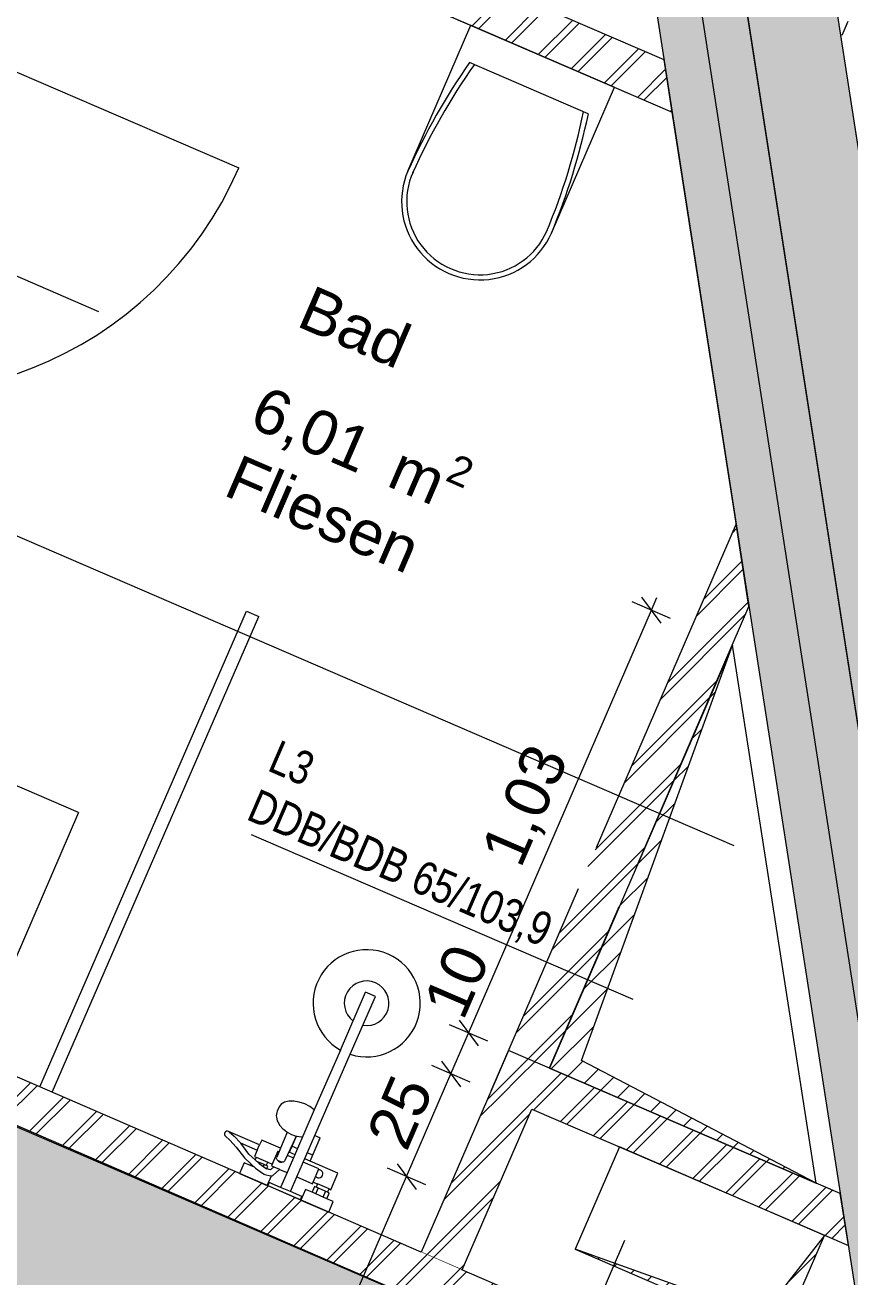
# Model space of a CAD drawing. Header units: millimetres. Extents: x 12535370 to 12575737, y 356204400 to 356234587.
# Drawn here: x 12554522 to 12556369, y 356212667 to 356215471 of the extents above; entities that cross this region are included whole.
import ezdxf
from ezdxf.enums import TextEntityAlignment as Align

# ---------------------------------------------------------------- set-up
doc = ezdxf.new("R2010")
doc.units = ezdxf.units.MM
doc.header["$MEASUREMENT"] = 0
doc.set_wipeout_variables(frame=1)
for name, pattern in [('Dashed', [211.666667, 105.833333, -105.833333]), ('Dot & Dashed', [6702.78, 3527.78, -1763.89, 0, -1411.11]), ('Wipeout_Contour', [1000, 0, -1000])]:
    doc.linetypes.add(name, pattern=pattern)
for name, color, linetype in [('New_015 Innenwände', 7, 'Continuous'), ('New_035 Decken', 7, 'Continuous'), ('New_060 Möbel Einbau', 7, 'Continuous'), ('New_080 Raumdefinitionen', 7, 'Continuous'), ('New_290 Raster _ Achsen', 7, 'Continuous'), ('New_Archicad Door Markers', 7, 'Continuous'), ('New_Archicad Doors', 7, 'Continuous'), ('New_GRUNDSTÜCKSGRENZE', 7, 'Continuous')]:
    doc.layers.add(name, color=color, linetype=linetype)
for name, color, linetype, lineweight in [('New_015 Innenwände_Pen_No__1', 7, 'Continuous', 13), ('New_015 Innenwände_Pen_No__3', 7, 'Continuous', 18), ('New_035 Decken_Pen_No__1', 7, 'Continuous', 13), ('New_060 Möbel Einbau_Pen_No__1', 7, 'Continuous', 13), ('New_060 Möbel Einbau_Pen_No__18', 255, 'Continuous', 13), ('New_060 Möbel Einbau_Pen_No__3', 7, 'Continuous', 18), ('New_255 Plangrafiken_Pen_No__1', 7, 'Continuous', 13), ('New_255 Plangrafiken_Pen_No__21', 1, 'Continuous', 13), ('New_255 Plangrafiken_Pen_No__39', 8, 'Continuous', 13), ('New_290 Raster _ Achsen_Pen_No__108', 7, 'Continuous', 13), ('New_Archicad Door Markers_Pen_No__1', 7, 'Continuous', 13), ('New_Archicad Doors_Pen_No__1', 7, 'Continuous', 13), ('New_Archicad Zone Stamps_Pen_No__1', 7, 'Continuous', 13), ('New_GRUNDSTÜCKSGRENZE_Pen_No__1', 7, 'Continuous', 13), ('New_HKLS1_Pen_No__1', 7, 'Continuous', 13)]:
    doc.layers.add(name, color=color, linetype=linetype, lineweight=lineweight)
doc.styles.add('GENERATED_STYLE_1', font='arial.ttf')
doc.styles.add('GENERATED_STYLE_2', font='arial.ttf', dxfattribs={"width": 0.8})
doc.dimstyles.new('GENERATED_STYLE__2', dxfattribs={"dimtxt": 100, "dimasz": 47.5, "dimexe": 0.18, "dimexo": 2, "dimgap": 0, "dimtad": 1, "dimlfac": 0.001, "dimzin": 0, "dimdsep": 46, "dimtxsty": 'GENERATED_STYLE_1', "dimblk": 'ARROWHEAD_2', "dimblk1": 'ARROWHEAD_2', "dimblk2": 'ARROWHEAD_2', "dimcen": 0.09, "dimclrd": 7, "dimclre": 7, "dimclrt": 7, "dimadec": 0, "dimazin": 0, "dimtfac": 1, "dimtdec": 4, "dimtmove": 0, "dimatfit": 3, "dimfxl": 1, "dimtolj": 1, "dimtzin": 0, "dimarcsym": 0})
pattern_1 = [(45, (12240439.157, 356160438.356), (-26.5165043, 26.5165043), [])]
pattern_2 = [(45, (12240439.16, 356160438.356), (-53.033009, 53.033009), []), (45, (12240428.55, 356160448.96), (-53.033009, 53.033009), [])]

# ---------------------------------------------------------------- blocks, each defined once
blk = doc.blocks.new('Bad__6', base_point=(12555312.5, 356215602.1))
at = {"layer": 'New_Archicad Zone Stamps_Pen_No__1', "color": 7, "lineweight": 13, "insert": (12555070.5, 356214692), "char_height": 100, "attachment_point": 1, "rotation": 336.6365, "style": 'GENERATED_STYLE_1'}
blk.add_mtext('\\A1;{\\pql;\\pt0,50;\\fArial|b0|i0|c0|p0;\\W1.000000;6,01\\fArial|b0|i0|c0|p0;\\W1.000000;\\A1{\\H.66x;\\S^  ;}\\fArial|b0|i0|c0|p0;\\W1.000000; m\\fArial|b0|i0|c0|p0;\\W1.000000;\\A1{\\H.66x;\\S2^  ;}}', dxfattribs=at)
at = {"layer": 'New_Archicad Zone Stamps_Pen_No__1', "color": 7, "lineweight": 13, "style": 'GENERATED_STYLE_1'}
for tag, p in [('ROOM_NAME', (12555165.8, 356214889.8)), ('DUMMY_558', (12555080.1, 356214714.3)), ('DUMMY_559', (12555002.2, 356214534)), ('floor_f', (12555002.2, 356214511.2))]:
    blk.add_attdef(tag, text='', height=100, rotation=336.6365, dxfattribs=at).set_placement(p, align=Align.TOP_LEFT)
blk = doc.blocks.new('*X12', base_point=(12240439.2, 356160438.4))
at = {"layer": 'New_255 Plangrafiken_Pen_No__39', "color": 8, "linetype": 'Continuous', "lineweight": 13}
blk.add_line((12556364, 356215479.4), (12556350.2, 356215447.6), dxfattribs=at)
blk.add_line((12556364, 356215479.4), (12556350.2, 356215447.6), dxfattribs=at)
blk = doc.blocks.new('Fill_1', base_point=(12240439.2, 356160438.4))
at = {"layer": 'New_255 Plangrafiken_Pen_No__39', "color": 8, "linetype": 'Continuous', "lineweight": 13}
blk.add_blockref('*X12', (12240439.2, 356160438.4), dxfattribs=at)
blk = doc.blocks.new('Slab_1', base_point=(12539464.4, 356214374.2))
at = {"layer": 'New_035 Decken_Pen_No__1', "color": 7, "linetype": 'Continuous', "lineweight": 13, "flags": 128}
blk.add_lwpolyline([(12539464.4, 356214374.2), (12540355.6, 356216681.8), (12543211.2, 356223921.6), (12544734.3, 356227674.9), (12554930.7, 356223270.2), (12557525.4, 356206572.1)], close=True, dxfattribs=at)
blk = doc.blocks.new('Wall_6', base_point=(12555111.4, 356223410.1))
at = {"layer": 'New_015 Innenwände', "linetype": 'Continuous', "lineweight": 0, "true_color": 0x000000}
h = blk.add_hatch(dxfattribs=at)
h.set_pattern_fill('DÄMMSTOFF__POLYSTYROL_EPS', color=18, style=0, pattern_type=2)
h.set_pattern_definition([(188.832684, (12240439.157, 356160438.356), (-7.978668, 51.34531), [30, -60]), (188.832684, (12240398.68, 356160405.773), (-7.978668, 51.34531), [30, -60]), (248.832684, (12240409.51, 356160433.75), (-48.455677, 18.762926), [30, -60]), (248.832684, (12240417.49, 356160382.404), (-48.455677, 18.762926), [30, -60]), (308.832684, (12240439.157, 356160438.356), (40.477009, 32.582384), [30, -60]), (308.832684, (12240447.135, 356160387.01), (40.477009, 32.582384), [30, -60])])
h.paths.add_polyline_path([(12554930.7, 356223270.2), (12557489.2, 356206805.7), (12557706.1, 356206711.9), (12555147.7, 356223176.5)])
h = blk.add_hatch(dxfattribs=at)
h.set_pattern_fill('BETON_BEWEHRT_SN46', color=18, style=0, pattern_type=2)
h.set_pattern_definition([(45, (12240439.16, 356160438.36), (-70.710678, 70.710678), [30, -20]), (45, (12240403.8, 356160473.71), (-70.710678, 70.710678), [100, 0])])
h.paths.add_polyline_path([(12554750, 356223130.4), (12557235.9, 356207132.9), (12557452.9, 356207039.2), (12554967, 356223036.7)])
at = {"layer": 'New_015 Innenwände_Pen_No__1', "color": 7, "linetype": 'Continuous', "lineweight": 13, "flags": 128}
blk.add_lwpolyline([(12557706.1, 356206711.9), (12555147.7, 356223176.5)], dxfattribs=at)
at = {"layer": 'New_015 Innenwände_Pen_No__3', "color": 7, "linetype": 'Continuous', "lineweight": 18}
blk.add_line((12557452.9, 356207039.2), (12554967, 356223036.7), dxfattribs=at)
at = {"layer": 'New_015 Innenwände_Pen_No__3', "color": 7, "linetype": 'Continuous', "lineweight": 18, "flags": 128}
blk.add_lwpolyline([(12554750, 356223130.4), (12557235.9, 356207132.9)], dxfattribs=at)
blk = doc.blocks.new('Wall_11', base_point=(12555564.8, 356213083))
at = {"color": 254, "linetype": 'Wipeout_Contour', "lineweight": 0, "ltscale": 1425739516.025388}
blk.add_wipeout([(12555656.6, 356213043.3), (12556142.6, 356214168.5), (12556113.8, 356214353.9), (12555564.8, 356213083)], dxfattribs=at).dxf.layer = 'New_015 Innenwände'
at = {"layer": 'New_015 Innenwände', "linetype": 'Continuous', "lineweight": 0, "true_color": 0x000000}
h = blk.add_hatch(dxfattribs=at)
h.set_pattern_fill('INSULATION', color=18, style=0, pattern_type=2)
h.set_pattern_definition(pattern_2)
h.paths.add_polyline_path([(12555656.6, 356213043.3), (12556142.6, 356214168.5), (12556113.8, 356214353.9), (12555564.8, 356213083)])
at = {"layer": 'New_015 Innenwände_Pen_No__1', "color": 7, "linetype": 'Continuous', "lineweight": 13, "flags": 128}
for points in [[(12556113.8, 356214353.9), (12555800.2, 356213627.9)], [(12556142.6, 356214168.5), (12556113.8, 356214353.9)], [(12555892, 356213588.2), (12556142.6, 356214168.5)], [(12555760.5, 356213536.1), (12555564.8, 356213083)], [(12555656.6, 356213043.3), (12555852.3, 356213496.4)], [(12555656.6, 356213043.3), (12555564.8, 356213083)]]:
    blk.add_lwpolyline(points, dxfattribs=at)
blk = doc.blocks.new('Wall_26', base_point=(12555656.3, 356213042.7))
at = {"color": 254, "linetype": 'Wipeout_Contour', "lineweight": 0, "ltscale": 1069302922.884086}
blk.add_wipeout([(12555604.3, 356213174.1), (12555564.5, 356213082.3), (12555656.3, 356213042.7)], dxfattribs=at).dxf.layer = 'New_015 Innenwände'
at = {"layer": 'New_015 Innenwände', "linetype": 'Continuous', "lineweight": 0, "true_color": 0x000000}
h = blk.add_hatch(dxfattribs=at)
h.set_pattern_fill('INSULATION', color=18, style=0, pattern_type=2)
h.set_pattern_definition(pattern_2)
h.paths.add_polyline_path([(12555604.3, 356213174.1), (12555564.5, 356213082.3), (12555656.3, 356213042.7)])
at = {"color": 254, "linetype": 'Wipeout_Contour', "lineweight": 0, "ltscale": 1069302980.014674}
blk.add_wipeout([(12555604.3, 356213174.1), (12555656.3, 356213042.7), (12555696.1, 356213134.5)], dxfattribs=at).dxf.layer = 'New_015 Innenwände'
at = {"layer": 'New_015 Innenwände', "linetype": 'Continuous', "lineweight": 0, "true_color": 0x000000}
h = blk.add_hatch(dxfattribs=at)
h.set_pattern_fill('INSULATION', color=18, style=0, pattern_type=2)
h.set_pattern_definition(pattern_2)
h.paths.add_polyline_path([(12555604.3, 356213174.1), (12555656.3, 356213042.7), (12555696.1, 356213134.5)])
at = {"layer": 'New_015 Innenwände_Pen_No__1', "color": 7, "linetype": 'Continuous', "lineweight": 13, "flags": 128}
blk.add_lwpolyline([(12555604.3, 356213174.1), (12555564.5, 356213082.3)], dxfattribs=at)
at = {"color": 254, "linetype": 'Wipeout_Contour', "lineweight": 0, "ltscale": 1425736657.786201}
blk.add_wipeout([(12555656.3, 356213042.7), (12556365.1, 356212737), (12556346.9, 356212853.7), (12555696.1, 356213134.5)], dxfattribs=at).dxf.layer = 'New_015 Innenwände'
at = {"layer": 'New_015 Innenwände', "linetype": 'Continuous', "lineweight": 0, "true_color": 0x000000}
h = blk.add_hatch(dxfattribs=at)
h.set_pattern_fill('INSULATION', color=18, style=0, pattern_type=2)
h.set_pattern_definition(pattern_2)
h.paths.add_polyline_path([(12555656.3, 356213042.7), (12556365.1, 356212737), (12556346.9, 356212853.7), (12555696.1, 356213134.5)])
at = {"layer": 'New_015 Innenwände_Pen_No__1', "color": 7, "linetype": 'Continuous', "lineweight": 13, "flags": 128}
for points in [[(12556346.9, 356212853.7), (12555604.3, 356213174.1)], [(12555656.3, 356213042.7), (12556365.1, 356212737)], [(12556365.1, 356212737), (12556346.9, 356212853.7)]]:
    blk.add_lwpolyline(points, dxfattribs=at)
blk = doc.blocks.new('Wall_40', base_point=(12555656.3, 356213042.7))
at = {"color": 254, "linetype": 'Wipeout_Contour', "lineweight": 0, "ltscale": 1425736351.235336}
blk.add_wipeout([(12555564.5, 356213082.3), (12555408.2, 356212722.1), (12555500, 356212682.3), (12555656.3, 356213042.7)], dxfattribs=at).dxf.layer = 'New_015 Innenwände'
at = {"layer": 'New_015 Innenwände', "linetype": 'Continuous', "lineweight": 0, "true_color": 0x000000}
h = blk.add_hatch(dxfattribs=at)
h.set_pattern_fill('INSULATION', color=18, style=0, pattern_type=2)
h.set_pattern_definition(pattern_2)
h.paths.add_polyline_path([(12555564.5, 356213082.3), (12555408.2, 356212722.1), (12555500, 356212682.3), (12555656.3, 356213042.7)])
at = {"layer": 'New_015 Innenwände_Pen_No__1', "color": 7, "linetype": 'Continuous', "lineweight": 13, "flags": 128}
for points in [[(12555564.5, 356213082.3), (12555408.2, 356212722.1)], [(12555500, 356212682.3), (12555656.3, 356213042.7)], [(12555408.2, 356212722.1), (12555500, 356212682.3)]]:
    blk.add_lwpolyline(points, dxfattribs=at)
blk = doc.blocks.new('Wall_41', base_point=(12553300.1, 356213636.7))
at = {"color": 254, "linetype": 'Wipeout_Contour', "lineweight": 0, "ltscale": 1069304159.434042}
blk.add_wipeout([(12553260.5, 356213544.9), (12553391.9, 356213596.9), (12553300.1, 356213636.7)], dxfattribs=at).dxf.layer = 'New_015 Innenwände'
at = {"layer": 'New_015 Innenwände', "linetype": 'Continuous', "lineweight": 0, "true_color": 0x000000}
h = blk.add_hatch(dxfattribs=at)
h.set_pattern_fill('INSULATION', color=18, style=0, pattern_type=2)
h.set_pattern_definition(pattern_2)
h.paths.add_polyline_path([(12553260.5, 356213544.9), (12553391.9, 356213596.9), (12553300.1, 356213636.7)])
at = {"color": 254, "linetype": 'Wipeout_Contour', "lineweight": 0, "ltscale": 1069304029.607421}
blk.add_wipeout([(12553260.5, 356213544.9), (12553352.2, 356213505.1), (12553391.9, 356213596.9)], dxfattribs=at).dxf.layer = 'New_015 Innenwände'
at = {"layer": 'New_015 Innenwände', "linetype": 'Continuous', "lineweight": 0, "true_color": 0x000000}
h = blk.add_hatch(dxfattribs=at)
h.set_pattern_fill('INSULATION', color=18, style=0, pattern_type=2)
h.set_pattern_definition(pattern_2)
h.paths.add_polyline_path([(12553260.5, 356213544.9), (12553352.2, 356213505.1), (12553391.9, 356213596.9)])
at = {"layer": 'New_015 Innenwände_Pen_No__1', "color": 7, "linetype": 'Continuous', "lineweight": 13, "flags": 128}
blk.add_lwpolyline([(12553260.5, 356213544.9), (12553300.1, 356213636.7)], dxfattribs=at)
at = {"color": 254, "linetype": 'Wipeout_Contour', "lineweight": 0, "ltscale": 1425736271.178679}
blk.add_wipeout([(12553391.9, 356213596.9), (12553352.2, 356213505.1), (12556454.9, 356212159.2), (12556436.7, 356212276.1)], dxfattribs=at).dxf.layer = 'New_015 Innenwände'
at = {"layer": 'New_015 Innenwände', "linetype": 'Continuous', "lineweight": 0, "true_color": 0x000000}
h = blk.add_hatch(dxfattribs=at)
h.set_pattern_fill('INSULATION', color=18, style=0, pattern_type=2)
h.set_pattern_definition(pattern_2)
h.paths.add_polyline_path([(12553391.9, 356213596.9), (12553352.2, 356213505.1), (12556454.9, 356212159.2), (12556436.7, 356212276.1)])
at = {"layer": 'New_015 Innenwände_Pen_No__1', "color": 7, "linetype": 'Continuous', "lineweight": 13, "flags": 128}
for points in [[(12555408.3, 356212722.2), (12553391.9, 356213596.9)], [(12553260.5, 356213544.9), (12556454.9, 356212159.2)], [(12556436.7, 356212276.1), (12555500, 356212682.4)], [(12556454.9, 356212159.2), (12556436.7, 356212276.1)]]:
    blk.add_lwpolyline(points, dxfattribs=at)
blk = doc.blocks.new('T Marker 10[21]', base_point=(12553952.2, 356215146.1))
at = {"layer": 'New_Archicad Door Markers_Pen_No__1', "color": 7, "linetype": 'Continuous', "lineweight": 13}
blk.add_line((12554686.6, 356214828.9), (12553952.2, 356215146.1), dxfattribs=at)
at = {"layer": 'New_Archicad Door Markers_Pen_No__1', "color": 7, "lineweight": 13, "style": 'GENERATED_STYLE_1'}
for tag, p in [('AC_WIDO_A_SIZE', (12554277.4, 356215055.4)), ('AC_WIDO_B_SIZE', (12554093.1, 356214899.4))]:
    blk.add_attdef(tag, text='', height=100, rotation=336.6365, dxfattribs=at).set_placement(p, align=Align.BOTTOM_LEFT)
blk = doc.blocks.new('Zargentür_1_Fl 10[10]', base_point=(12240439.2, 356160438.4))
at = {"layer": 'New_Archicad Doors_Pen_No__1', "color": 7, "linetype": 'Continuous', "lineweight": 13}
for p, q in [((12554105, 356215537.6), (12554132.7, 356215601.9)), ((12554146.5, 356215595.9), (12554126.7, 356215550)), ((12554132.7, 356215601.9), (12554146.5, 356215595.9)), ((12554126.7, 356215550), (12554218.5, 356215510.4)), ((12554218.5, 356215510.4), (12554238.3, 356215556.3)), ((12554252.1, 356215550.3), (12554224.3, 356215486.1)), ((12554238.3, 356215556.3), (12554252.1, 356215550.3)), ((12554118.7, 356215531.7), (12554105, 356215537.6)), ((12554110.8, 356215513.3), (12554118.7, 356215531.7)), ((12554184.2, 356215481.6), (12554110.8, 356215513.3)), ((12553859.1, 356214728.8), (12554192.2, 356215500)), ((12554228.9, 356215484.1), (12553895.8, 356214713)), ((12554192.2, 356215500), (12554184.2, 356215481.6)), ((12554224.3, 356215486.1), (12554192.2, 356215500)), ((12554192.2, 356215500), (12554228.9, 356215484.1)), ((12554228.9, 356215484.1), (12555000, 356215151)), ((12553744.1, 356214702.2), (12553771.8, 356214766.5)), ((12553771.8, 356214766.5), (12553785.6, 356214760.6)), ((12553785.6, 356214760.6), (12553793.5, 356214778.9)), ((12553793.5, 356214778.9), (12553867, 356214747.2)), ((12553777.7, 356214742.2), (12553757.9, 356214696.3)), ((12553869.5, 356214702.5), (12553777.7, 356214742.2)), ((12553867, 356214747.2), (12553859.1, 356214728.8)), ((12553859.1, 356214728.8), (12553891.2, 356214714.9)), ((12553895.8, 356214713), (12553859.1, 356214728.8)), ((12553757.9, 356214696.3), (12553744.1, 356214702.2)), ((12553849.7, 356214656.6), (12553869.5, 356214702.5)), ((12553891.2, 356214714.9), (12553863.4, 356214650.7)), ((12553863.4, 356214650.7), (12553849.7, 356214656.6))]:
    blk.add_line(p, q, dxfattribs=at)
at = {"layer": 'New_Archicad Doors_Pen_No__1', "color": 7, "linetype": 'Dashed', "lineweight": 13}
blk.add_line((12553793.5, 356214778.9), (12554110.8, 356215513.3), dxfattribs=at)
at = {"layer": 'New_Archicad Doors_Pen_No__1', "color": 7, "linetype": 'Continuous', "lineweight": 13}
blk.add_arc((12554228.9, 356215484.1), 840, 246.6365, 336.6365, dxfattribs=at)
at = {"layer": 'New_Archicad Door Markers', "color": 7, "lineweight": 13}
blk.add_blockref('T Marker 10[21]', (12553952.2, 356215146.1), dxfattribs=at).add_auto_attribs({'AC_WIDO_A_SIZE': '80', 'AC_WIDO_B_SIZE': '2,20'})
blk = doc.blocks.new('Wall_63', base_point=(12553300.1, 356213636.7))
at = {"layer": 'New_Archicad Doors', "color": 7, "linetype": 'Continuous', "lineweight": 13}
blk.add_blockref('Zargentür_1_Fl 10[10]', (12240439.2, 356160438.4), dxfattribs=at)
blk = doc.blocks.new('Wall_66', base_point=(12555184.3, 356215724.7))
at = {"color": 254, "linetype": 'Wipeout_Contour', "lineweight": 0, "ltscale": 1069310618.962723}
blk.add_wipeout([(12555144.7, 356215632.9), (12555276.1, 356215685.1), (12555184.3, 356215724.7)], dxfattribs=at).dxf.layer = 'New_015 Innenwände'
at = {"layer": 'New_015 Innenwände', "linetype": 'Continuous', "lineweight": 0, "true_color": 0x000000}
h = blk.add_hatch(dxfattribs=at)
h.set_pattern_fill('INSULATION', color=18, style=0, pattern_type=2)
h.set_pattern_definition(pattern_2)
h.paths.add_polyline_path([(12555144.7, 356215632.9), (12555276.1, 356215685.1), (12555184.3, 356215724.7)])
at = {"color": 254, "linetype": 'Wipeout_Contour', "lineweight": 0, "ltscale": 1069310489.274024}
blk.add_wipeout([(12555276.1, 356215685.1), (12555144.7, 356215632.9), (12555236.5, 356215593.3)], dxfattribs=at).dxf.layer = 'New_015 Innenwände'
at = {"layer": 'New_015 Innenwände', "linetype": 'Continuous', "lineweight": 0, "true_color": 0x000000}
h = blk.add_hatch(dxfattribs=at)
h.set_pattern_fill('INSULATION', color=18, style=0, pattern_type=2)
h.set_pattern_definition(pattern_2)
h.paths.add_polyline_path([(12555276.1, 356215685.1), (12555144.7, 356215632.9), (12555236.5, 356215593.3)])
at = {"layer": 'New_015 Innenwände_Pen_No__1', "color": 7, "linetype": 'Continuous', "lineweight": 13, "flags": 128}
blk.add_lwpolyline([(12555144.7, 356215632.9), (12555184.3, 356215724.7)], dxfattribs=at)
at = {"color": 254, "linetype": 'Wipeout_Contour', "lineweight": 0, "ltscale": 1425746773.58478}
blk.add_wipeout([(12555236.5, 356215593.3), (12555970.5, 356215276.2), (12555952.4, 356215392.9), (12555276.1, 356215685.1)], dxfattribs=at).dxf.layer = 'New_015 Innenwände'
at = {"layer": 'New_015 Innenwände', "linetype": 'Continuous', "lineweight": 0, "true_color": 0x000000}
h = blk.add_hatch(dxfattribs=at)
h.set_pattern_fill('INSULATION', color=18, style=0, pattern_type=2)
h.set_pattern_definition(pattern_2)
h.paths.add_polyline_path([(12555236.5, 356215593.3), (12555970.5, 356215276.2), (12555952.4, 356215392.9), (12555276.1, 356215685.1)])
at = {"layer": 'New_015 Innenwände_Pen_No__1', "color": 7, "linetype": 'Continuous', "lineweight": 13, "flags": 128}
for points in [[(12555952.4, 356215392.9), (12555276.1, 356215685.1)], [(12555144.7, 356215632.9), (12555970.5, 356215276.2)], [(12555970.5, 356215276.2), (12555952.4, 356215392.9)]]:
    blk.add_lwpolyline(points, dxfattribs=at)
blk = doc.blocks.new('Standard grid marker[24]', base_point=(12539645.8, 356220744.6))
at = {"layer": 'New_290 Raster _ Achsen_Pen_No__108', "color": 7, "linetype": 'Dot & Dashed', "lineweight": 13}
blk.add_line((12540563.8, 356220348), (12561567.2, 356211274.9), dxfattribs=at)
at = {"layer": 'New_290 Raster _ Achsen_Pen_No__108', "color": 7, "lineweight": 13, "style": 'GENERATED_STYLE_1'}
for tag, p in [('AC_MarkerText_1_0', (12539528.5, 356220880.1)), ('AC_MarkerText_1_1', (12562689.2, 356210875))]:
    blk.add_attdef(tag, text='', height=150, rotation=336.6365, dxfattribs=at).set_placement(p, align=Align.TOP_CENTER)
blk = doc.blocks.new('Standard grid marker[29]', base_point=(12557581.8, 356205556.1))
at = {"layer": 'New_290 Raster _ Achsen_Pen_No__108', "color": 7, "linetype": 'Dot & Dashed', "lineweight": 13}
blk.add_line((12557428.3, 356206544.2), (12554130.1, 356227771.8), dxfattribs=at)
at = {"layer": 'New_290 Raster _ Achsen_Pen_No__108', "color": 7, "lineweight": 13, "style": 'GENERATED_STYLE_1'}
for tag, p in [('AC_MarkerText_1_1', (12553993, 356228998.9)), ('AC_MarkerText_1_0', (12557652, 356205449.2))]:
    blk.add_attdef(tag, text='', height=150, rotation=336.6365, dxfattribs=at).set_placement(p, align=Align.TOP_CENTER)
blk = doc.blocks.new('WC_1_Symbol 10[33]', base_point=(12555680.9, 356215401.3))
at = {"layer": 'New_060 Möbel Einbau_Pen_No__3', "color": 7, "linetype": 'Continuous', "lineweight": 18}
for p, q in [((12555379, 356215143.8), (12555520.2, 356215470.7)), ((12555520.2, 356215470.7), (12555841.5, 356215331.9)), ((12555782.9, 356215272.5), (12555517.1, 356215387.3)), ((12555700.3, 356215005), (12555841.5, 356215331.9))]:
    blk.add_line(p, q, dxfattribs=at)
for centre, major_axis, start_param, end_param in [((12556749.2, 356214530.1), (-1378.2, 595.4), 6.081818, 6.269787), ((12556749.2, 356214530.1), (-1367.8, 590.9), 6.080259, 6.269787), ((12554314.3, 356215581.9), (-1367.8, 590.9), 3.15499, 3.344519), ((12554314.3, 356215581.9), (-1378.2, 595.4), 3.15499, 3.34296), ((12555539.6, 356215074.4), (-160.7, 69.4), 0, 3.141593), ((12555539.6, 356215074.4), (-150.2, 64.9), 6.26802, 9.424778)]:
    blk.add_ellipse(centre, major_axis=major_axis, ratio=0.99359, start_param=start_param, end_param=end_param, dxfattribs=at)
blk = doc.blocks.new('Shower Kit 27[58]', base_point=(12555101.6, 356212855.2))
at = {"layer": 'New_060 Möbel Einbau_Pen_No__1', "color": 7, "linetype": 'Continuous', "lineweight": 13}
for p, q in [((12555227.8, 356213175), (12555284.3, 356213304.7)), ((12555306.3, 356213295.1), (12555284.3, 356213304.7)), ((12555249.8, 356213165.4), (12555306.3, 356213295.1)), ((12555169.3, 356213040.7), (12555108.2, 356212900.3)), ((12554978.9, 356212991.7), (12554977.2, 356212992.8)), ((12554978.9, 356212991.7), (12554989.6, 356212982.3)), ((12555108.4, 356212991.1), (12555110, 356212989.9)), ((12555110, 356212989.9), (12555118.1, 356212985.6)), ((12555147.4, 356212990.6), (12555147.5, 356212990.5)), ((12554989.6, 356212982.3), (12555003.7, 356212967.1)), ((12555041.7, 356212950.6), (12555046.9, 356212962.5)), ((12555120.9, 356212965.8), (12555103.5, 356212927.3)), ((12555113.8, 356212945.9), (12555129.6, 356212982.1)), ((12555118.1, 356212985.6), (12555126.7, 356212982.6)), ((12555119.8, 356212959.6), (12555131.7, 356212954.4)), ((12555128.6, 356212982.3), (12555120.9, 356212965.8)), ((12555126.7, 356212982.6), (12555135.3, 356212981.1)), ((12555130.2, 356212890.8), (12555170.5, 356212983.4)), ((12555135.3, 356212981.1), (12555140.6, 356212980.3)), ((12555140.6, 356212980.3), (12555143, 356212980.3)), ((12555141.9, 356212977.7), (12555141.8, 356212977.7)), ((12555039.2, 356212934.8), (12555064.9, 356212923.6)), ((12555087.7, 356212948.5), (12555074.9, 356212919.2)), ((12555084.8, 356212933.6), (12555085.2, 356212935.2)), ((12555084.8, 356212932), (12555084.8, 356212933.6)), ((12555085.3, 356212930.3), (12555084.8, 356212932)), ((12555093.4, 356212954.8), (12555085.2, 356212935.2)), ((12555087.7, 356212948.5), (12555090.3, 356212947.4)), ((12555108.9, 356212939.3), (12555122.6, 356212933.3)), ((12555112.2, 356212946.6), (12555125.8, 356212940.7)), ((12555165.7, 356212939.7), (12555153.7, 356212944.9)), ((12555035.2, 356212912.5), (12555026.7, 356212916.2)), ((12555028, 356212919.2), (12555037.3, 356212910.5)), ((12555036.5, 356212911.4), (12555036.5, 356212911.4)), ((12555036.6, 356212928.9), (12555045.6, 356212920.6)), ((12555037.3, 356212910.5), (12555053.6, 356212899.4)), ((12555040.6, 356212925.4), (12555040.2, 356212925.6)), ((12555040.5, 356212925.3), (12555040.6, 356212925.4)), ((12555057.1, 356212918.2), (12555040.6, 356212925.4)), ((12555045.6, 356212920.6), (12555061.6, 356212909.6)), ((12555055.2, 356212914), (12555057.1, 356212918.2)), ((12555061.7, 356212916.2), (12555057.1, 356212918.2)), ((12555061.6, 356212909.6), (12555063, 356212908.7)), ((12555076.5, 356212922.9), (12555075.4, 356212920.4)), ((12555077.8, 356212925.7), (12555076.5, 356212922.9)), ((12555079.1, 356212928.8), (12555077.8, 356212925.7)), ((12555078.4, 356212913.3), (12555091.1, 356212907.8)), ((12555086.2, 356212928.8), (12555085.3, 356212930.3)), ((12555087.4, 356212927.7), (12555086.2, 356212928.8)), ((12555087.4, 356212927.7), (12555089.1, 356212925.7)), ((12555087.4, 356212927.7), (12555087.4, 356212927.7)), ((12555087.5, 356212927.6), (12555087.4, 356212927.7)), ((12555089.1, 356212926.6), (12555087.5, 356212927.6)), ((12555094.6, 356212924.2), (12555089.1, 356212926.6)), ((12555089.1, 356212925.7), (12555091.3, 356212924.3)), ((12555091.3, 356212924.3), (12555093.9, 356212923.6)), ((12555093.9, 356212923.6), (12555096.5, 356212923.7)), ((12555096.3, 356212923.7), (12555094.6, 356212924.2)), ((12555096.5, 356212923.7), (12555096.3, 356212923.7)), ((12555096.5, 356212923.7), (12555096.6, 356212923.7)), ((12555098.1, 356212923.6), (12555096.6, 356212923.7)), ((12555099.9, 356212924), (12555098.1, 356212923.6)), ((12555101.4, 356212924.7), (12555099.9, 356212924)), ((12555102.7, 356212925.9), (12555101.4, 356212924.7)), ((12555103.5, 356212927.3), (12555102.7, 356212925.9)), ((12555179.4, 356212908.6), (12555144.6, 356212923.8)), ((12555159.7, 356212925.9), (12555147.8, 356212931.1)), ((12555166.6, 356212879.3), (12555179.4, 356212908.6)), ((12555053.6, 356212899.4), (12555057.4, 356212896.8)), ((12555057.4, 356212896.8), (12555058.5, 356212896.4)), ((12555058.5, 356212896.4), (12555071.5, 356212893.1)), ((12555071.5, 356212893.1), (12555072.7, 356212892.9)), ((12555072.7, 356212892.9), (12555073.3, 356212892.9)), ((12555115.8, 356212857.8), (12555093.8, 356212867.3)), ((12555197.3, 356212841.9), (12555164.3, 356212856.3)), ((12555172.5, 356212852.7), (12555178.1, 356212865.5)), ((12555199.2, 356212856.3), (12555173.5, 356212867.5)), ((12555202.4, 356212863.7), (12555176.7, 356212874.9)), ((12555189, 356212845.5), (12555194.6, 356212858.3))]:
    blk.add_line(p, q, dxfattribs=at)
at = {"layer": 'New_060 Möbel Einbau_Pen_No__1', "color": 7, "linetype": 'Continuous', "lineweight": 13, "flags": 128}
blk.add_lwpolyline([(12555249.8, 356213165.4, 19.949874), (12555227.8, 356213175), (12555169.3, 356213040.7), (12555159.4, 356213048.1), (12555147.9, 356213054.2), (12555135.7, 356213058.4), (12555123.5, 356213060.6), (12555112.1, 356213060.6), (12555102.5, 356213058.3), (12555095.1, 356213054), (12555090.6, 356213047.8), (12555086.4, 356213038.1), (12555085.6, 356213034.9), (12555084.2, 356213027.5), (12555084.4, 356213024.4), (12555086.2, 356213016.4), (12555087.3, 356213013.9), (12555091.8, 356213006.1), (12555098.8, 356212998.5), (12555103, 356212995.2), (12555108.4, 356212991.1), (12555101.6, 356212974.2), (12555093.4, 356212954.8), (12555051.5, 356212973), (12555046.9, 356212962.5), (12554977.2, 356212992.8, 0.853753), (12554970.3, 356212982), (12554980.4, 356212973.1), (12554994.7, 356212957.7), (12555013.1, 356212933.2), (12555028, 356212919.2), (12555026.7, 356212916.2), (12555012.1, 356212922.6), (12555001.7, 356212898.7), (12555064, 356212871.6), (12555073.3, 356212892.9), (12555074, 356212892.9), (12555075.2, 356212893.1), (12555076.4, 356212893.6), (12555077.4, 356212894.3), (12555091.3, 356212907.7), (12555108.2, 356212900.3), (12555093.8, 356212867.3), (12555068.1, 356212878.5), (12555064.9, 356212871.2), (12555138.3, 356212839.2), (12555141.5, 356212846.6), (12555115.8, 356212857.8), (12555130.2, 356212890.8), (12555165, 356212875.6), (12555166.6, 356212879.3), (12555176.7, 356212874.9), (12555173.5, 356212867.5), (12555169.8, 356212869.1), (12555164.3, 356212856.3), (12555149.6, 356212862.7), (12555139.2, 356212838.8), (12555201.5, 356212811.7), (12555211.9, 356212835.5), (12555197.3, 356212841.9), (12555202.8, 356212854.7), (12555199.2, 356212856.3), (12555202.4, 356212863.7), (12555206, 356212862.1), (12555222, 356212898.8), (12555159.7, 356212925.9), (12555182.4, 356212978.2), (12555181.9, 356212978.4), (12555180.4, 356212979), (12555178.2, 356212980), (12555175.2, 356212981.3), (12555171.5, 356212982.9), (12555170.5, 356212983.4)], format="xyb", close=True, dxfattribs=at)
for points in [[(12555039.2, 356212934.8), (12555036.6, 356212928.9), (12555022.8, 356212941.9), (12555004.8, 356212966), (12555003.7, 356212967.1), (12555041.7, 356212950.6), (12555035.5, 356212936.4)], [(12555073.3, 356212915.5), (12555078.4, 356212913.3), (12555071.4, 356212906.5), (12555063, 356212908.7), (12555062.8, 356212908.8), (12555065.3, 356212914.6), (12555061.7, 356212916.2), (12555064.9, 356212923.6), (12555074.9, 356212919.2)]]:
    blk.add_lwpolyline(points, close=True, dxfattribs=at)
at = {"layer": 'New_060 Möbel Einbau_Pen_No__1', "color": 7, "linetype": 'Continuous', "lineweight": 13}
for centre, radius, start, end in [((12555286.5, 356213279.7), 50, 260.3493, 232.5762), ((12555179.5, 356212897.6), 9, 216.4628, 96.4628)]:
    blk.add_arc(centre, radius, start, end, dxfattribs=at)
blk = doc.blocks.new('Waschbecken_3 10[59]', base_point=(12554641.4, 356213707))
at = {"layer": 'New_060 Möbel Einbau_Pen_No__1', "color": 7, "linetype": 'Continuous', "lineweight": 13}
for p, q in [((12553851.4, 356214048.2), (12553614.8, 356213500.5)), ((12554641.4, 356213707), (12553851.4, 356214048.2)), ((12554641.4, 356213707), (12554404.8, 356213159.3)), ((12554404.8, 356213159.3), (12553614.8, 356213500.5)), ((12554412.7, 356213177.6), (12553622.8, 356213518.9))]:
    blk.add_line(p, q, dxfattribs=at)
for major_axis, ratio in [((-275, 118.8), 0.667604), ((-252.5, 109.1), 0.637895)]:
    blk.add_ellipse((12554128.1, 356213603.7), major_axis=major_axis, ratio=ratio, dxfattribs=at)
blk = doc.blocks.new('*D245', base_point=(12240439.2, 356160438.4))
at = {"layer": 'New_GRUNDSTÜCKSGRENZE_Pen_No__1', "color": 7, "linetype": 'Continuous', "lineweight": 13, "transparency": 16777216}
for p, q in [((12556423.9, 356216881.8), (12556356.6, 356216907.8)), ((12556390.3, 356216894.8), (12556551.5, 356215857.3)), ((12556505.2, 356215850.1), (12556597.8, 356215864.5)), ((12556585.2, 356215844.2), (12556517.9, 356215870.3)), ((12556551.5, 356215857.3), (12556810.3, 356214191.8))]:
    blk.add_line(p, q, dxfattribs=at)
at = {"layer": 'New_GRUNDSTÜCKSGRENZE_Pen_No__1', "color": 7, "lineweight": 13, "transparency": 16777216, "insert": (12556470.2, 356216511), "char_height": 100, "attachment_point": 7, "rotation": 278.8327, "style": 'GENERATED_STYLE_1'}
blk.add_mtext('\\A1;{\\pql;\\fArial|b0|i0|c0|p0;\\W1.000000;1,05}', dxfattribs=at)
blk = doc.blocks.new('ARROWHEAD_2')
at = {"color": 0, "linetype": 'Continuous', "lineweight": 0}
for p, q in [((-0.378, -0.655), (0.378, 0.655)), ((0, 0), (-1, 0))]:
    blk.add_line(p, q, dxfattribs=at)
blk = doc.blocks.new('*D246', base_point=(12240439.2, 356160438.4))
at = {"layer": 'New_GRUNDSTÜCKSGRENZE_Pen_No__1', "color": 7, "linetype": 'Continuous', "lineweight": 13, "transparency": 16777216}
for p, q in [((12556585.2, 356215844.2), (12556517.9, 356215870.3)), ((12556551.5, 356215857.3), (12556810.3, 356214191.8)), ((12556764, 356214184.6), (12556856.6, 356214199)), ((12556844, 356214178.7), (12556776.7, 356214204.8)), ((12556810.3, 356214191.8), (12556997.6, 356212986.3))]:
    blk.add_line(p, q, dxfattribs=at)
at = {"layer": 'New_GRUNDSTÜCKSGRENZE_Pen_No__1', "color": 7, "lineweight": 13, "transparency": 16777216, "insert": (12556652.6, 356215180.6), "char_height": 100, "attachment_point": 7, "rotation": 278.8327, "style": 'GENERATED_STYLE_1'}
blk.add_mtext('\\A1;{\\pql;\\fArial|b0|i0|c0|p0;\\W1.000000;1,68\\fArial|b0|i0|c0|p0;\\W1.000000;\\A1{\\H.66x;\\S5^  ;}}', dxfattribs=at)
blk = doc.blocks.new('*D247', base_point=(12240439.2, 356160438.4))
at = {"layer": 'New_GRUNDSTÜCKSGRENZE_Pen_No__1', "color": 7, "linetype": 'Continuous', "lineweight": 13, "transparency": 16777216}
for p, q in [((12556844, 356214178.7), (12556776.7, 356214204.8)), ((12556810.3, 356214191.8), (12556997.6, 356212986.3)), ((12557031.3, 356212973.3), (12556964, 356212999.3))]:
    blk.add_line(p, q, dxfattribs=at)
at = {"layer": 'New_GRUNDSTÜCKSGRENZE_Pen_No__1', "color": 7, "lineweight": 13, "transparency": 16777216, "insert": (12556903.2, 356213724), "char_height": 100, "attachment_point": 7, "rotation": 278.8327, "style": 'GENERATED_STYLE_1'}
blk.add_mtext('\\A1;{\\pql;\\fArial|b0|i0|c0|p0;\\W1.000000;1,22}', dxfattribs=at)
blk = doc.blocks.new('*D248', base_point=(12240439.2, 356160438.4))
at = {"layer": 'New_GRUNDSTÜCKSGRENZE_Pen_No__1', "color": 7, "linetype": 'Continuous', "lineweight": 13, "transparency": 16777216}
for p, q in [((12556810.3, 356214191.8), (12556997.6, 356212986.3)), ((12556951.3, 356212979.1), (12557043.9, 356212993.5)), ((12557031.3, 356212973.3), (12556964, 356212999.3)), ((12556997.6, 356212986.3), (12557891.4, 356207234.8)), ((12557845, 356207227.6), (12557937.7, 356207242)), ((12557857.7, 356207247.8), (12557925, 356207221.8)), ((12557891.4, 356207234.8), (12557896.1, 356207204.6))]:
    blk.add_line(p, q, dxfattribs=at)
at = {"layer": 'New_GRUNDSTÜCKSGRENZE_Pen_No__1', "color": 7, "lineweight": 13, "transparency": 16777216, "insert": (12557443.8, 356210245.5), "char_height": 100, "attachment_point": 7, "rotation": 278.8327, "style": 'GENERATED_STYLE_1'}
blk.add_mtext('\\A1;{\\pql;\\fArial|b0|i0|c0|p0;\\W1.000000;5,82}', dxfattribs=at)
blk = doc.blocks.new('*D249', base_point=(12240439.2, 356160438.4))
at = {"layer": 'New_GRUNDSTÜCKSGRENZE_Pen_No__1', "color": 7, "linetype": 'Continuous', "lineweight": 13, "transparency": 16777216}
for p, q in [((12555419, 356212872.9), (12555333, 356212910.1)), ((12555354.5, 356212920.4), (12555397.5, 356212862.5)), ((12553572.1, 356208715.6), (12555376, 356212891.5)), ((12553615.1, 356208697.1), (12553529.1, 356208734.2)), ((12553550.6, 356208744.6), (12553593.6, 356208686.7)), ((12553560, 356208687.6), (12553572.1, 356208715.6))]:
    blk.add_line(p, q, dxfattribs=at)
at = {"layer": 'New_GRUNDSTÜCKSGRENZE_Pen_No__1', "color": 7, "lineweight": 13, "transparency": 16777216, "insert": (12554402.8, 356210689), "char_height": 100, "attachment_point": 7, "rotation": 66.6365, "style": 'GENERATED_STYLE_1'}
blk.add_mtext('\\A1;{\\pql;\\fArial|b0|i0|c0|p0;\\W1.000000;4,55}', dxfattribs=at)
blk = doc.blocks.new('*D250', base_point=(12240439.2, 356160438.4))
at = {"layer": 'New_GRUNDSTÜCKSGRENZE_Pen_No__1', "color": 7, "linetype": 'Continuous', "lineweight": 13, "transparency": 16777216}
for p, q in [((12555453.8, 356213150.3), (12555496.8, 356213092.4)), ((12555376, 356212891.5), (12555475.3, 356213121.4)), ((12555419, 356212872.9), (12555333, 356212910.1)), ((12555354.5, 356212920.4), (12555397.5, 356212862.5))]:
    blk.add_line(p, q, dxfattribs=at)
at = {"layer": 'New_GRUNDSTÜCKSGRENZE_Pen_No__1', "color": 7, "lineweight": 13, "transparency": 16777216, "insert": (12555377, 356212944.3), "char_height": 100, "attachment_point": 7, "rotation": 66.6365, "style": 'GENERATED_STYLE_1'}
blk.add_mtext('\\A1;{\\pql;\\fArial|b0|i0|c0|p0;\\W1.000000;25}', dxfattribs=at)
blk = doc.blocks.new('*D251', base_point=(12240439.2, 356160438.4))
at = {"layer": 'New_GRUNDSTÜCKSGRENZE_Pen_No__1', "color": 7, "linetype": 'Continuous', "lineweight": 13, "transparency": 16777216}
for p, q in [((12555493.4, 356213242.1), (12555536.5, 356213184.2)), ((12555558, 356213194.6), (12555471.9, 356213231.7)), ((12555475.3, 356213121.4), (12555514.9, 356213213.1)), ((12555518.3, 356213102.8), (12555432.3, 356213140)), ((12555453.8, 356213150.3), (12555496.8, 356213092.4)), ((12555376, 356212891.5), (12555475.3, 356213121.4))]:
    blk.add_line(p, q, dxfattribs=at)
blk = doc.blocks.new('*D252', base_point=(12240439.2, 356160438.4))
at = {"layer": 'New_GRUNDSTÜCKSGRENZE_Pen_No__1', "color": 7, "linetype": 'Continuous', "lineweight": 13, "transparency": 16777216}
for p, q in [((12555967.2, 356214141.9), (12555881.1, 356214179.1)), ((12555945.7, 356214131.5), (12555902.6, 356214189.4)), ((12555924.2, 356214160.5), (12555936.3, 356214188.5)), ((12555514.9, 356213213.1), (12555924.2, 356214160.5)), ((12555493.4, 356213242.1), (12555536.5, 356213184.2)), ((12555558, 356213194.6), (12555471.9, 356213231.7)), ((12555475.3, 356213121.4), (12555514.9, 356213213.1))]:
    blk.add_line(p, q, dxfattribs=at)
at = {"layer": 'New_GRUNDSTÜCKSGRENZE_Pen_No__1', "color": 7, "lineweight": 13, "transparency": 16777216, "char_height": 100, "attachment_point": 7, "rotation": 66.6365, "style": 'GENERATED_STYLE_1'}
for s, insert in [('\\A1;{\\pql;\\fArial|b0|i0|c0|p0;\\W1.000000;1,03}', (12555648.3, 356213572.2)), ('\\A1;{\\pql;\\fArial|b0|i0|c0|p0;\\W1.000000;10}', (12555503.7, 356213237.7))]:
    blk.add_mtext(s, dxfattribs=dict(at, insert=insert))
blk = doc.blocks.new('*D254', base_point=(12240439.2, 356160438.4))
at = {"layer": 'New_GRUNDSTÜCKSGRENZE_Pen_No__1', "color": 7, "linetype": 'Continuous', "lineweight": 13, "transparency": 16777216}
for p, q in [((12555865, 356215955.1), (12555850.6, 356216047.8)), ((12555821.3, 356216027.4), (12555795.3, 356215960.1)), ((12555870.8, 356216035.1), (12555844.8, 356215967.8)), ((12555808.3, 356215993.8), (12555857.8, 356216001.5))]:
    blk.add_line(p, q, dxfattribs=at)
blk = doc.blocks.new('*D255', base_point=(12240439.2, 356160438.4))
at = {"layer": 'New_GRUNDSTÜCKSGRENZE_Pen_No__1', "color": 7, "linetype": 'Continuous', "lineweight": 13, "transparency": 16777216}
for p, q in [((12556260.3, 356216016.6), (12556245.9, 356216109.2)), ((12556240, 356216029.2), (12556266.1, 356216096.5)), ((12555865, 356215955.1), (12555850.6, 356216047.8)), ((12555857.8, 356216001.5), (12556253.1, 356216062.9)), ((12556253.1, 356216062.9), (12556283.3, 356216067.6)), ((12555870.8, 356216035.1), (12555844.8, 356215967.8)), ((12555808.3, 356215993.8), (12555857.8, 356216001.5))]:
    blk.add_line(p, q, dxfattribs=at)
at = {"layer": 'New_GRUNDSTÜCKSGRENZE_Pen_No__1', "color": 7, "lineweight": 13, "transparency": 16777216, "insert": (12555977, 356216040.2), "char_height": 100, "attachment_point": 7, "rotation": 8.8327, "style": 'GENERATED_STYLE_1'}
blk.add_mtext('\\A1;{\\pql;\\fArial|b0|i0|c0|p0;\\W1.000000;40}', dxfattribs=at)

msp = doc.modelspace()

# ---------------------------------------------------------------- hatches: boundary and pattern name
at = {"layer": 'New_060 Möbel Einbau_Pen_No__18', "linetype": 'Continuous', "lineweight": 13}
msp.add_hatch(color=255, dxfattribs=at).paths.add_polyline_path([(12553080.033, 356213127.029), (12556536.499, 356211633.894), (12556466.171, 356212154.467), (12553258.487, 356213540.133)])
at = {"layer": 'New_255 Plangrafiken_Pen_No__39', "linetype": 'Continuous', "lineweight": 13}
h = msp.add_hatch(dxfattribs=at)
h.set_pattern_fill('FEUERFESTER_STEIN', color=8, style=0, pattern_type=2)
h.set_pattern_definition(pattern_1)
h.paths.add_polyline_path([(12556105.369, 356214082.211), (12555695.981, 356213134.518), (12556292.686, 356212876.751), (12555767.513, 356213151.875)])
h = msp.add_hatch(dxfattribs=at)
h.set_pattern_fill('FEUERFESTER_STEIN', color=8, style=0, pattern_type=2)
h.set_pattern_definition(pattern_1)
h.paths.add_polyline_path([(12556311.357, 356212759.754), (12556170.564, 356212579.765), (12555753.213, 356212728.534), (12556212.216, 356212530.252)])

# ---------------------------------------------------------------- linework, layer by layer
at = {"layer": 'New_060 Möbel Einbau_Pen_No__1', "color": 7, "linetype": 'Continuous', "lineweight": 13, "flags": 128}
msp.add_lwpolyline([(12553080.033, 356213127.029), (12556536.499, 356211633.894), (12556466.171, 356212154.467), (12553258.487, 356213540.133)], close=True, dxfattribs=at)
at = {"layer": 'New_080 Raumdefinitionen', "color": 21, "linetype": 'Continuous', "lineweight": 0, "true_color": 0xffa8a8, "flags": 128}
for points in [[(12554650.434, 356216500.006), (12553391.851, 356213596.863), (12555462.211, 356212698.792), (12556130.763, 356214244.936), (12555970.519, 356215276.162), (12555144.667, 356215632.916), (12555301.669, 356215996.361), (12555265.598, 356216227.507)], [(12557235.913, 356207132.939), (12556454.871, 356212159.198), (12553260.454, 356213544.857), (12552160.757, 356214019.907), (12551973.791, 356213587.098), (12550276.212, 356214319.006), (12549016.302, 356214863.266), (12547494.728, 356211340.969)]]:
    msp.add_lwpolyline(points, close=True, dxfattribs=at)
at = {"layer": 'New_255 Plangrafiken_Pen_No__21', "color": 1, "linetype": 'Continuous', "lineweight": 13, "flags": 128}
for points in [[(12556105.369, 356214082.211), (12555695.981, 356213134.518), (12556292.686, 356212876.751), (12555767.513, 356213151.875)], [(12556311.357, 356212759.754), (12556170.564, 356212579.765), (12555753.213, 356212728.534), (12556212.216, 356212530.252)]]:
    msp.add_lwpolyline(points, close=True, dxfattribs=at)

# ---------------------------------------------------------------- block references
at = {"layer": 'New_015 Innenwände', "color": 7, "lineweight": 13}
msp.add_blockref('Wall_6', (12555111.374, 356223410.062), dxfattribs=at)
at = {"layer": 'New_035 Decken', "color": 7, "linetype": 'Continuous', "lineweight": 13}
msp.add_blockref('Slab_1', (12539464.379, 356214374.22), dxfattribs=at)
at = {"layer": 'New_080 Raumdefinitionen', "color": 7, "linetype": 'Continuous', "lineweight": 13}
msp.add_blockref('Bad__6', (12555312.464, 356215602.137), dxfattribs=at).add_auto_attribs({'ROOM_NAME': 'Bad', 'floor_f': 'Fliesen'})
at = {"layer": 'New_255 Plangrafiken_Pen_No__39', "color": 8, "linetype": 'Continuous', "lineweight": 13}
msp.add_blockref('Fill_1', (12240439.157, 356160438.356), dxfattribs=at)

# ---------------------------------------------------------------- next in the draw order: block references
at = {"layer": 'New_015 Innenwände', "color": 7, "lineweight": 13}
for name, p in [('Wall_66', (12555184.323, 356215724.717)), ('Wall_11', (12555564.794, 356213082.997))]:
    msp.add_blockref(name, p, dxfattribs=at)

# ---------------------------------------------------------------- next in the draw order: block references
msp.add_blockref('Wall_26', (12555656.324, 356213042.717), dxfattribs=at)
at = {"layer": 'New_060 Möbel Einbau', "color": 7, "linetype": 'Continuous', "lineweight": 13}
msp.add_blockref('WC_1_Symbol 10[33]', (12555680.857, 356215401.291), dxfattribs=at)

# ---------------------------------------------------------------- next in the draw order: dimensions: what is measured, and where the dimension line sits
at = {"layer": 'New_GRUNDSTÜCKSGRENZE', "color": 7, "linetype": 'Continuous', "lineweight": 13}
for base, p1, p2, angle, picture, middle, turn in [((12556551.503, 356215857.255), (12555685.341, 356216785.262), (12555846.553, 356215747.711), 278.832684, '*D245', (12556539.444, 356216390.732), 278.832684), ((12555857.814, 356216001.452), (12555846.553, 356215747.711), (12555992.969, 356215131.685), 8.832684, '*D254', (12555800.737, 356216205.103), 8.832684), ((12556253.071, 356216062.871), (12555992.969, 356215131.685), (12556426.898, 356214944.235), 8.832684, '*D255', (12556044.527, 356216101.305), 8.832684)]:
    dim = msp.add_linear_dim(base=base, p1=p1, p2=p2, angle=angle, dimstyle='GENERATED_STYLE__2', dxfattribs=at)
    dim.commit()
    dim.dimension.update_dxf_attribs({"geometry": picture, "text_midpoint": middle, "dimtype": 160, "text_rotation": turn})

# ---------------------------------------------------------------- next in the draw order: block references
at = {"layer": 'New_015 Innenwände', "color": 7, "lineweight": 13}
msp.add_blockref('Wall_40', (12555656.324, 356213042.717), dxfattribs=at)

# ---------------------------------------------------------------- next in the draw order: block references
msp.add_blockref('Wall_41', (12553300.11, 356213636.658), dxfattribs=at)

# ---------------------------------------------------------------- next in the draw order: linework, layer by layer
at = {"layer": 'New_255 Plangrafiken_Pen_No__1', "color": 7, "linetype": 'Continuous', "lineweight": 13}
msp.add_line((12555863.854, 356212748.313), (12555622.428, 356212189.435), dxfattribs=at)
at = {"layer": 'New_255 Plangrafiken_Pen_No__21', "color": 1, "linetype": 'Continuous', "lineweight": 13}
for points in [[(12556292.686, 356212876.751), (12556105.369, 356214082.211), (12555695.981, 356213134.518)], [(12555753.213, 356212728.534), (12556212.216, 356212530.252), (12556311.357, 356212759.754), (12555852.354, 356212958.036)]]:
    msp.add_lwpolyline(points, close=True, dxfattribs=at)

# ---------------------------------------------------------------- next in the draw order: block references
at = {"layer": 'New_015 Innenwände', "color": 7, "lineweight": 13}
msp.add_blockref('Wall_63', (12553300.11, 356213636.658), dxfattribs=at)
at = {"layer": 'New_060 Möbel Einbau', "color": 7, "linetype": 'Continuous', "lineweight": 13}
msp.add_blockref('Shower Kit 27[58]', (12555101.61, 356212855.212), dxfattribs=at)

# ---------------------------------------------------------------- next in the draw order: dimensions: what is measured, and where the dimension line sits
at = {"layer": 'New_GRUNDSTÜCKSGRENZE', "color": 7, "linetype": 'Continuous', "lineweight": 13}
for base, p1, p2, angle, picture, middle, turn in [((12556810.309, 356214191.753), (12555846.553, 356215747.711), (12556105.369, 356214082.211), 278.832684, '*D246', (12556766.268, 356214931.047), 278.832684), ((12556997.628, 356212986.294), (12556105.369, 356214082.211), (12556292.686, 356212876.751), 278.832684, '*D247', (12556972.524, 356213603.726), 278.832684), ((12555924.171, 356214160.485), (12556346.946, 356212853.734), (12556105.369, 356214082.211), 66.636458, '*D252', (12555653.707, 356213710.902), 66.636458), ((12557891.367, 356207234.791), (12556292.686, 356212876.751), (12557235.913, 356207132.939), 278.832684, '*D248', (12557513.053, 356210125.246), 278.832684), ((12555514.937, 356213213.147), (12556365.085, 356212737.004), (12556346.946, 356212853.734), 66.636458, '*D251', (12555488.019, 356213327.352), 66.636458), ((12555475.295, 356213121.378), (12556212.216, 356212530.252), (12556365.085, 356212737.004), 66.636458, '*D250', (12555361.313, 356213034.038), 66.636458), ((12555375.986, 356212891.489), (12555276.064, 356207979.561), (12556212.216, 356212530.252), 66.636458, '*D249', (12554408.192, 356210827.655), 66.636458)]:
    dim = msp.add_linear_dim(base=base, p1=p1, p2=p2, angle=angle, dimstyle='GENERATED_STYLE__2', dxfattribs=at)
    dim.commit()
    dim.dimension.update_dxf_attribs({"geometry": picture, "text_midpoint": middle, "dimtype": 160, "text_rotation": turn})

# ---------------------------------------------------------------- next in the draw order: linework, layer by layer
at = {"layer": 'New_255 Plangrafiken_Pen_No__1', "color": 7, "linetype": 'Continuous', "lineweight": 13}
msp.add_line((12555027.814, 356213657.86), (12555882.712, 356213288.558), dxfattribs=at)
at = {"layer": 'New_HKLS1_Pen_No__1', "color": 7, "linetype": 'Continuous', "lineweight": 13}
for p, q in [((12554555.092, 356213092.276), (12555017.669, 356214158.334)), ((12554582.621, 356213080.353), (12555045.198, 356214146.412)), ((12555017.669, 356214158.334), (12555045.198, 356214146.412))]:
    msp.add_line(p, q, dxfattribs=at)

# ---------------------------------------------------------------- next in the draw order: block references
at = {"layer": 'New_060 Möbel Einbau', "color": 7, "linetype": 'Continuous', "lineweight": 13}
msp.add_blockref('Waschbecken_3 10[59]', (12554641.405, 356213706.956), dxfattribs=at)
at = {"layer": 'New_290 Raster _ Achsen', "color": 7, "linetype": 'Continuous', "lineweight": 13}
for name, p in [('Standard grid marker[29]', (12557581.816, 356205556.091)), ('Standard grid marker[24]', (12539645.773, 356220744.612))]:
    msp.add_blockref(name, p, dxfattribs=at)

# ---------------------------------------------------------------- next in the draw order: texts
at = {"layer": 'New_255 Plangrafiken_Pen_No__1', "color": 7, "linetype": 'Continuous', "lineweight": 13, "insert": (12555008.338, 356213679.031), "char_height": 75, "attachment_point": 7, "rotation": 336.636458, "line_spacing_factor": 0.944016, "style": 'GENERATED_STYLE_2'}
msp.add_mtext('\\A1;{\\pql;\\fArial|b0|i0|c0|p0;\\W0.800000;L3\\P\\pql;\\fArial|b0|i0|c0|p0;\\W0.800000;DDB/\\fArial|b0|i0|c0|p0;\\H1.029358x;\\W0.800000;BD\\fArial|b0|i0|c0|p0;\\H0.971479x;\\W0.800000;B \\fArial|b0|i0|c0|p0;\\W0.800000;65\\fArial|b0|i0|c0|p0;\\W0.800000;/\\fArial|b0|i0|c0|p0;\\W0.800000;103,9}', dxfattribs=at)

doc.saveas('drawing.dxf')
